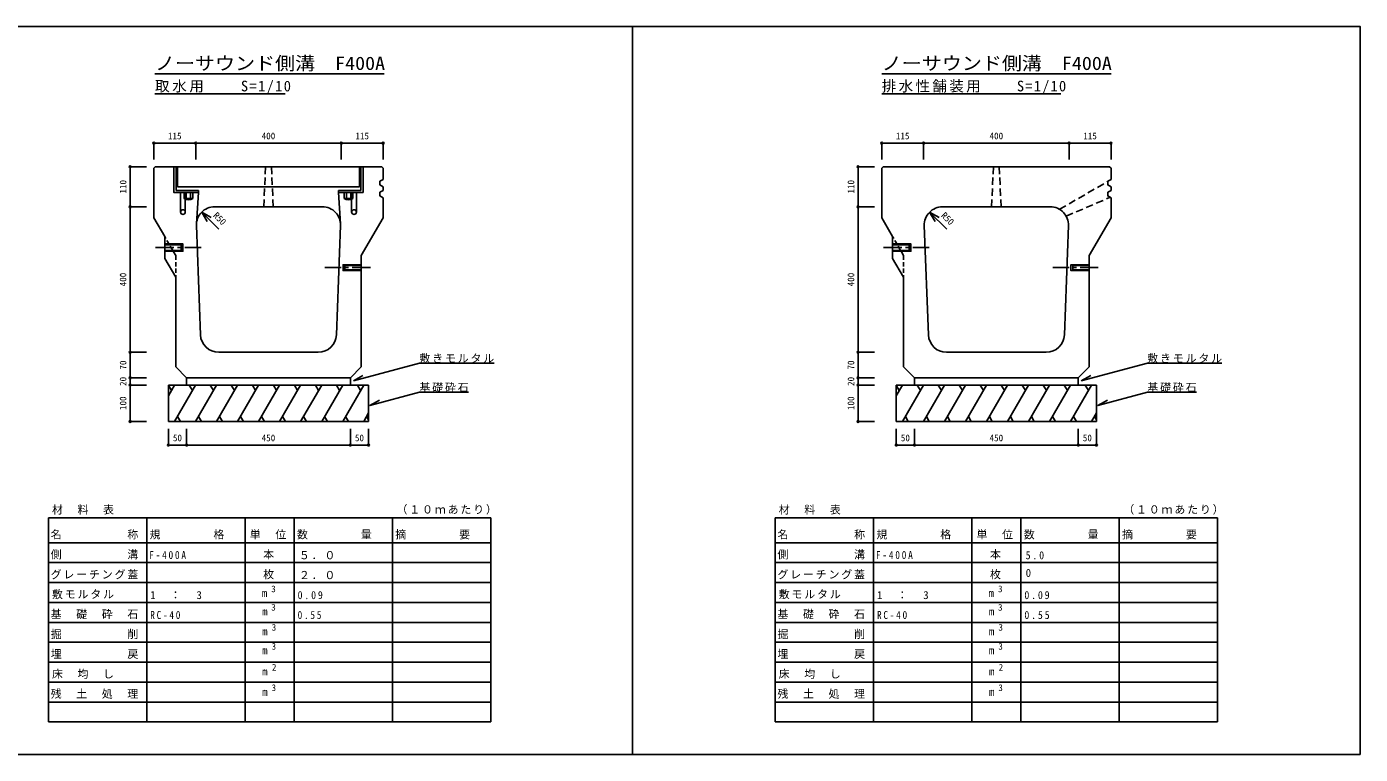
# Model space of a CAD drawing. Units: millimetres at full size, sheet at 1:10. Extents: x -4000 to 2000, y 750 to 2750.
# Drawn here: x -1664 to 2000, y 750 to 2750 of the extents above; entities that cross this region are included whole.
import ezdxf
from ezdxf.enums import TextEntityAlignment as Align

# ---------------------------------------------------------------- set-up
doc = ezdxf.new("R2010")
doc.units = ezdxf.units.MM
doc.header["$LTSCALE"] = 10
doc.header["$PDMODE"] = 32
doc.header["$PDSIZE"] = 5
for name, pattern in [('CHAIN1', [8, 5, -1, 1, -1]), ('DASHED1', [1.8, 1.2, -0.6]), ('DASHED2', [3, 2, -1])]:
    doc.linetypes.add(name, pattern=pattern)
doc.layers.add('0-0_通り芯', color=7, linetype='Continuous')
doc.styles.add('ＭＳ ゴシック', font='')
doc.styles.get('ＭＳ ゴシック').set_extended_font_data('MS Gothic')

msp = doc.modelspace()

# ---------------------------------------------------------------- linework, layer by layer
at = {"layer": '0-0_通り芯', "color": 2}
for p, q in [((0, 2750), (0, 750)), ((-1226, 2278), (-1226, 2294)), ((-1214, 2294), (-1214, 2278)), ((-792, 2278), (-792, 2294)), ((-768, 2278), (-792, 2278)), ((-786, 2294), (-786, 2278)), ((-774, 2278), (-774, 2294)), ((-768, 2294), (-768, 2278))]:
    msp.add_line(p, q, dxfattribs=at)
at = {"layer": '0-0_通り芯'}
for p, q in [((-1311.9, 2620), (-681.9, 2620)), ((685, 2620), (1315, 2620)), ((-1311.9, 2565), (-954.4, 2565)), ((685, 2565), (1177.5, 2565)), ((-1250, 2365), (-1250, 2310)), ((-750, 2365), (-750, 2310)), ((-1250, 2310), (-750, 2310)), ((-585.22, 1824.78), (-766.73, 1776.14)), ((-585.22, 1824.78), (-380.22, 1824.78)), ((1414.78, 1824.78), (1233.27, 1776.14)), ((1414.78, 1824.78), (1619.78, 1824.78)), ((-1275, 1765), (-1275, 1665)), ((-725, 1765), (-1275, 1765)), ((-1258, 1765), (-1275, 1735.55)), ((-1275, 1764.48), (-1266.65, 1750.01)), ((-1200.26, 1765), (-1258, 1665)), ((-1225, 1785), (-1225, 1765)), ((-1217.57, 1765), (-1208.91, 1750.01)), ((-1142.53, 1765), (-1200.26, 1665)), ((-1159.83, 1765), (-1151.18, 1750.01)), ((-1084.79, 1765), (-1142.53, 1665)), ((-1102.1, 1765), (-1093.44, 1750.01)), ((-1027.06, 1765), (-1084.79, 1665)), ((-1044.36, 1765), (-1035.71, 1750.01)), ((-969.32, 1765), (-1027.06, 1665)), ((-986.63, 1765), (-977.97, 1750.01)), ((-911.59, 1765), (-969.32, 1665)), ((-928.89, 1765), (-920.24, 1750.01)), ((-853.85, 1765), (-911.59, 1665)), ((-871.16, 1765), (-862.5, 1750.01)), ((-796.12, 1765), (-853.85, 1665)), ((-813.42, 1765), (-804.77, 1750.01)), ((-738.38, 1765), (-796.12, 1665)), ((-775, 1785), (-775, 1765)), ((-766.73, 1776.14), (-740.75, 1791.14)), ((-755.69, 1765), (-747.03, 1750.01)), ((-725, 1765), (-725, 1665)), ((725, 1765), (725, 1665)), ((1275, 1765), (725, 1765)), ((742, 1765), (725, 1735.55)), ((725, 1764.48), (733.35, 1750.01)), ((799.74, 1765), (742, 1665)), ((775, 1785), (775, 1765)), ((782.43, 1765), (791.09, 1750.01)), ((857.47, 1765), (799.74, 1665)), ((840.17, 1765), (848.82, 1750.01)), ((915.21, 1765), (857.47, 1665)), ((897.9, 1765), (906.56, 1750.01)), ((972.94, 1765), (915.21, 1665)), ((955.64, 1765), (964.29, 1750.01)), ((1030.68, 1765), (972.94, 1665)), ((1013.37, 1765), (1022.03, 1750.01)), ((1088.41, 1765), (1030.68, 1665)), ((1071.11, 1765), (1079.76, 1750.01)), ((1146.15, 1765), (1088.41, 1665)), ((1128.84, 1765), (1137.5, 1750.01)), ((1203.88, 1765), (1146.15, 1665)), ((1186.58, 1765), (1195.23, 1750.01)), ((1261.62, 1765), (1203.88, 1665)), ((1225, 1785), (1225, 1765)), ((1233.27, 1776.14), (1259.25, 1791.14)), ((1244.31, 1765), (1252.97, 1750.01)), ((1275, 1765), (1275, 1665)), ((-585.22, 1744.97), (-450.22, 1744.97)), ((1414.78, 1744.97), (1549.78, 1744.97)), ((-725, 1688.18), (-738.38, 1665)), ((1275, 1688.18), (1261.62, 1665)), ((-725, 1665), (-1275, 1665)), ((-1250.08, 1678.72), (-1242.16, 1665)), ((-1192.34, 1678.72), (-1184.42, 1665)), ((-1134.61, 1678.72), (-1126.69, 1665)), ((-1076.87, 1678.72), (-1068.95, 1665)), ((-1019.14, 1678.72), (-1011.22, 1665)), ((-961.4, 1678.72), (-953.48, 1665)), ((-903.67, 1678.72), (-895.75, 1665)), ((-845.93, 1678.72), (-838.01, 1665)), ((-788.2, 1678.72), (-780.28, 1665)), ((-730.46, 1678.72), (-725, 1669.26)), ((1275, 1665), (725, 1665)), ((749.92, 1678.72), (757.84, 1665)), ((807.66, 1678.72), (815.58, 1665)), ((865.39, 1678.72), (873.31, 1665)), ((923.13, 1678.72), (931.05, 1665)), ((980.86, 1678.72), (988.78, 1665)), ((1038.6, 1678.72), (1046.52, 1665)), ((1096.33, 1678.72), (1104.25, 1665)), ((1154.07, 1678.72), (1161.99, 1665)), ((1211.8, 1678.72), (1219.72, 1665)), ((1269.54, 1678.72), (1275, 1669.26)), ((-1604.4, 1400), (-389.4, 1400)), ((-1604.4, 1400), (-1604.4, 1276.88)), ((-1334.4, 1400), (-1334.4, 1276.88)), ((-1064.4, 1400), (-1064.4, 1276.88)), ((-929.4, 1400), (-929.4, 1276.88)), ((-659.4, 1400), (-659.4, 1276.88)), ((-389.4, 1400), (-389.4, 1276.88)), ((392.5, 1400), (1607.5, 1400)), ((392.5, 1400), (392.5, 1276.88)), ((662.5, 1400), (662.5, 1276.88)), ((932.5, 1400), (932.5, 1276.88)), ((1067.5, 1400), (1067.5, 1276.88)), ((1337.5, 1400), (1337.5, 1276.88)), ((1607.5, 1400), (1607.5, 1276.88)), ((-1604.4, 1331.6), (-389.4, 1331.6)), ((392.5, 1331.6), (1607.5, 1331.6)), ((-1604.4, 1276.88), (-389.4, 1276.88)), ((-1604.4, 1276.88), (-1604.4, 839.12)), ((-1334.4, 1276.88), (-1334.4, 839.12)), ((-1064.4, 1276.88), (-1064.4, 839.12)), ((-929.4, 1276.88), (-929.4, 839.12)), ((-659.4, 1276.88), (-659.4, 839.12)), ((-389.4, 1276.88), (-389.4, 839.12)), ((392.5, 1276.88), (1607.5, 1276.88)), ((392.5, 1276.88), (392.5, 839.12)), ((662.5, 1276.88), (662.5, 839.12)), ((932.5, 1276.88), (932.5, 839.12)), ((1067.5, 1276.88), (1067.5, 839.12)), ((1337.5, 1276.88), (1337.5, 839.12)), ((1607.5, 1276.88), (1607.5, 839.12)), ((-1604.4, 1222.16), (-389.4, 1222.16)), ((392.5, 1222.16), (1607.5, 1222.16)), ((-1604.4, 1167.44), (-389.4, 1167.44)), ((392.5, 1167.44), (1607.5, 1167.44)), ((-1604.4, 1112.72), (-389.4, 1112.72)), ((392.5, 1112.72), (1607.5, 1112.72)), ((-1604.4, 1058), (-389.4, 1058)), ((392.5, 1058), (1607.5, 1058)), ((-1604.4, 1003.28), (-389.4, 1003.28)), ((392.5, 1003.28), (1607.5, 1003.28)), ((-1604.4, 948.56), (-389.4, 948.56)), ((392.5, 948.56), (1607.5, 948.56)), ((-1604.4, 893.84), (-389.4, 893.84)), ((392.5, 893.84), (1607.5, 893.84)), ((-1604.4, 839.12), (-389.4, 839.12)), ((-1518.9, 839.12), (-609.9, 839.12)), ((392.5, 839.12), (1607.5, 839.12)), ((478, 839.12), (1387, 839.12))]:
    msp.add_line(p, q, dxfattribs=at)
at = {"layer": '0-0_通り芯', "color": 4}
for p, q in [((-1315, 2430), (-1200, 2430)), ((-1315, 2430), (-1315, 2385)), ((-1200, 2430), (-1200, 2385)), ((-1200, 2430), (-800, 2430)), ((-800, 2430), (-800, 2385)), ((-800, 2430), (-685, 2430)), ((-685, 2430), (-685, 2385)), ((685, 2430), (800, 2430)), ((685, 2430), (685, 2385)), ((800, 2430), (800, 2385)), ((800, 2430), (1200, 2430)), ((1200, 2430), (1200, 2385)), ((1200, 2430), (1315, 2430)), ((1315, 2430), (1315, 2385)), ((-1380, 2255), (-1380, 2365)), ((-1380, 2365), (-1335, 2365)), ((-1254, 2300), (-1254, 2365)), ((-746, 2300), (-746, 2365)), ((-740, 2365), (-740, 2294)), ((620, 2255), (620, 2365)), ((620, 2365), (665, 2365)), ((-1192, 2300), (-1254, 2300)), ((-1241.5, 2294), (-1241.5, 2240.5)), ((-1228.5, 2240.5), (-1228.5, 2294)), ((-1192, 2294), (-1192, 2300)), ((-808, 2300), (-746, 2300)), ((-808, 2294), (-808, 2300)), ((-740, 2294), (-808, 2294)), ((-771.5, 2240.5), (-771.5, 2294)), ((-758.5, 2294), (-758.5, 2240.5)), ((-1380, 1855), (-1380, 2255)), ((-1380, 2255), (-1335, 2255)), ((-1183.45, 2240.36), (-1157.46, 2225.36)), ((-1183.45, 2240.36), (-1168.45, 2214.37)), ((-1136.44, 2193.35), (-1183.45, 2240.36)), ((620, 1855), (620, 2255)), ((620, 2255), (665, 2255)), ((816.55, 2240.36), (842.54, 2225.36)), ((816.55, 2240.36), (831.55, 2214.37)), ((863.56, 2193.35), (816.55, 2240.36)), ((-1380, 1785), (-1380, 1855)), ((-1380, 1855), (-1335, 1855)), ((620, 1785), (620, 1855)), ((620, 1855), (665, 1855)), ((-1380, 1765), (-1380, 1785)), ((-1380, 1785), (-1335, 1785)), ((-1380, 1665), (-1380, 1765)), ((-1380, 1765), (-1335, 1765)), ((620, 1765), (620, 1785)), ((620, 1785), (665, 1785)), ((620, 1665), (620, 1765)), ((620, 1765), (665, 1765)), ((-1380, 1665), (-1335, 1665)), ((620, 1665), (665, 1665)), ((-1275, 1600), (-1275, 1645)), ((-1225, 1600), (-1225, 1645)), ((-775, 1600), (-775, 1645)), ((-725, 1600), (-725, 1645)), ((725, 1600), (725, 1645)), ((775, 1600), (775, 1645)), ((1225, 1600), (1225, 1645)), ((1275, 1600), (1275, 1645)), ((-1275, 1600), (-1225, 1600)), ((-1225, 1600), (-775, 1600)), ((-775, 1600), (-725, 1600)), ((725, 1600), (775, 1600)), ((775, 1600), (1225, 1600)), ((1225, 1600), (1275, 1600))]:
    msp.add_line(p, q, dxfattribs=at)
at = {"layer": '0-0_通り芯', "color": 3}
for p, q in [((-1315, 2361), (-1311, 2365)), ((-1315, 2361), (-1315, 2225)), ((-1311, 2365), (-689, 2365)), ((-685, 2361), (-689, 2365)), ((-685, 2361), (-689, 2365)), ((685, 2361), (689, 2365)), ((685, 2361), (685, 2225)), ((689, 2365), (1311, 2365)), ((1315, 2361), (1311, 2365)), ((1315, 2361), (1311, 2365)), ((-685, 2310), (-685, 2300)), ((1315, 2310), (1315, 2300)), ((-1192, 2294), (-1197.97, 2208.48)), ((-808, 2294), (-802.03, 2208.48)), ((-685, 2280), (-685, 2225)), ((1315, 2225), (1315, 2280)), ((-851.91, 2255), (-1148.09, 2255)), ((1148.09, 2255), (851.91, 2255)), ((-1315, 2225), (-1285, 2173.04)), ((-1186.8, 1903.13), (-1198.05, 2203.13)), ((-813.2, 1903.13), (-801.95, 2203.13)), ((-685, 2225), (-745, 2121.08)), ((685, 2225), (715, 2173.04)), ((813.2, 1903.13), (801.95, 2203.13)), ((1186.8, 1903.13), (1198.05, 2203.13)), ((1315, 2225), (1255, 2121.08)), ((-745, 1815), (-745, 2121.08)), ((1255, 1815), (1255, 2121.08)), ((-1255, 1815), (-1255, 2061.08)), ((745, 1815), (745, 2061.08)), ((-1136.84, 1855), (-863.16, 1855)), ((863.16, 1855), (1136.84, 1855)), ((-1225, 1785), (-1255, 1815)), ((-745, 1815), (-775, 1785)), ((775, 1785), (745, 1815)), ((1255, 1815), (1225, 1785)), ((-1225, 1785), (-775, 1785)), ((775, 1785), (1225, 1785))]:
    msp.add_line(p, q, dxfattribs=at)
at = {"layer": '0-0_通り芯', "color": 3, "linetype": 'DASHED2'}
for p, q in [((-1008, 2365), (-1013, 2255)), ((-992, 2365), (-987, 2255)), ((992, 2365), (987, 2255)), ((1008, 2365), (1013, 2255)), ((1173.64, 2247.98), (1306, 2324.54)), ((1191.85, 2229.18), (1313.1, 2281.06))]:
    msp.add_line(p, q, dxfattribs=at)
at = {"layer": '0-0_通り芯', "color": 3, "linetype": 'DASHED1'}
for p, q in [((-1255, 2121.08), (-1285, 2173.04)), ((745, 2121.08), (715, 2173.04)), ((-1255, 2121.08), (-1255, 2061.08)), ((745, 2121.08), (745, 2061.08))]:
    msp.add_line(p, q, dxfattribs=at)
at = {"layer": '0-0_通り芯', "linetype": 'CHAIN1'}
for p, q in [((-1310, 2142.68), (-1185, 2142.68)), ((690, 2142.68), (815, 2142.68)), ((-720, 2087.68), (-845, 2087.68)), ((1280, 2087.68), (1155, 2087.68))]:
    msp.add_line(p, q, dxfattribs=at)
at = {"layer": '0-0_通り芯', "color": 2}
for points in [[(-4000, 2750), (2000, 2750), (2000, 750)], [(-1232, 2294), (-1232, 2278), (-1208, 2278), (-1208, 2294)], [(-2000, 750), (0, 750), (2000, 750)]]:
    msp.add_lwpolyline(points, dxfattribs=at)
at = {"layer": '0-0_通り芯', "color": 4}
msp.add_lwpolyline([(-1260, 2365), (-1260, 2294), (-1192, 2294)], dxfattribs=at)
at = {"layer": '0-0_通り芯', "color": 3}
for points in [[(-685, 2361), (-685, 2330), (-694, 2325), (-694, 2315), (-685, 2310)], [(1315, 2361), (1315, 2330), (1306, 2325), (1306, 2315), (1315, 2310)], [(-685, 2300), (-694, 2295), (-694, 2285), (-685, 2280)], [(1315, 2300), (1306, 2295), (1306, 2285), (1315, 2280)], [(-1285, 2173.04), (-1285, 2113.04), (-1255, 2061.08)], [(715, 2173.04), (715, 2113.04), (745, 2061.08)]]:
    msp.add_lwpolyline(points, dxfattribs=at)
at = {"layer": '0-0_通り芯'}
for points in [[(-1285, 2152.68), (-1235, 2152.68), (-1235, 2132.68), (-1285, 2132.68)], [(-1285, 2134.68), (-1240, 2134.68), (-1240, 2150.68), (-1285, 2150.68)], [(715, 2152.68), (765, 2152.68), (765, 2132.68), (715, 2132.68)], [(715, 2134.68), (760, 2134.68), (760, 2150.68), (715, 2150.68)], [(-745, 2095.68), (-795, 2095.68), (-795, 2079.68), (-745, 2079.68)], [(-745, 2081.68), (-790, 2081.68), (-790, 2093.68), (-745, 2093.68)], [(1255, 2095.68), (1205, 2095.68), (1205, 2079.68), (1255, 2079.68)], [(1255, 2081.68), (1210, 2081.68), (1210, 2093.68), (1255, 2093.68)], [(-585.22, 1744.97), (-721.11, 1708.56), (-695.13, 1723.56)], [(1414.78, 1744.97), (1278.89, 1708.56), (1304.87, 1723.56)]]:
    msp.add_lwpolyline(points, dxfattribs=at)
at = {"layer": '0-0_通り芯', "color": 4}
for centre in [(-1235, 2240.5), (-765, 2240.5)]:
    msp.add_circle(centre, 6.5, dxfattribs=at)
at = {"layer": '0-0_通り芯', "color": 2}
for centre in [(-1220, 2294), (-780, 2294)]:
    msp.add_arc(centre, 20, 233.1301, 306.8699, dxfattribs=at)
at = {"layer": '0-0_通り芯', "color": 3}
for centre, start, end in [((-1148.09, 2205), 90, 182.14759), ((-851.91, 2205), 357.85241, 90), ((851.91, 2205), 90, 182.14759), ((1148.09, 2205), 357.85241, 90), ((-1136.84, 1905), 182.14759, 270), ((-863.16, 1905), 270, 357.85241), ((863.16, 1905), 182.14759, 270), ((1136.84, 1905), 270, 357.85241)]:
    msp.add_arc(centre, 50, start, end, dxfattribs=at)
at = {"layer": '0-0_通り芯', "color": 4}
for p in [(-1315, 2430), (-1200, 2430), (-800, 2430), (-685, 2430), (685, 2430), (800, 2430), (1200, 2430), (1315, 2430), (-1380, 2365), (620, 2365), (-1380, 2255), (620, 2255), (-1380, 1855), (620, 1855), (-1380, 1785), (-1380, 1765), (620, 1785), (620, 1765), (-1380, 1665), (620, 1665), (-1275, 1600), (-1225, 1600), (-775, 1600), (-725, 1600), (725, 1600), (775, 1600), (1225, 1600), (1275, 1600)]:
    msp.add_point(p, dxfattribs=at)

# ---------------------------------------------------------------- texts
at = {"layer": '0-0_通り芯', "color": 3, "style": 'ＭＳ ゴシック', "width": 1.1}
for p in [(-1311.9, 2620), (685, 2620)]:
    msp.add_text('ノーサウンド側溝\u3000F400A', height=36.66, dxfattribs=at).set_placement(p, align=Align.BOTTOM_LEFT)
at = {"layer": '0-0_通り芯', "color": 4, "style": 'ＭＳ ゴシック'}
for s, p in [('115', (-1276.25, 2435)), ('400', (-1018.75, 2435)), ('115', (-761.25, 2435)), ('115', (723.75, 2435)), ('400', (981.25, 2435)), ('115', (1238.75, 2435)), ('50', (-1262.5, 1605)), ('450', (-1018.75, 1605)), ('50', (-762.5, 1605)), ('50', (737.5, 1605)), ('450', (981.25, 1605)), ('50', (1237.5, 1605)), ('3', (-992.38, 1190.06)), ('3', (1004.52, 1190.06)), ('3', (-992.38, 1139.44)), ('3', (1004.52, 1139.44)), ('3', (-991.21, 1084.38)), ('3', (1005.69, 1084.38)), ('3', (-991.48, 1032.12)), ('3', (1005.42, 1032.12)), ('2', (-990.58, 974.6)), ('2', (1006.32, 974.6)), ('3', (-991.48, 918.51)), ('3', (1005.42, 918.51))]:
    msp.add_text(s, height=18.33, dxfattribs=at).set_placement(p, align=Align.BOTTOM_LEFT)
for s, rotation, p in [('110', 90, (-1385, 2291.25)), ('110', 90, (615, 2291.25)), ('R50', 315, (-1157.46, 2225.36)), ('R50', 315, (842.54, 2225.36)), ('400', 90, (-1385, 2036.25)), ('400', 90, (615, 2036.25)), ('70', 90, (-1385, 1807.5)), ('70', 90, (615, 1807.5)), ('20', 90, (-1385, 1762.5)), ('20', 90, (615, 1762.5)), ('100', 90, (-1385, 1696.25)), ('100', 90, (615, 1696.25))]:
    msp.add_text(s, height=18.33, rotation=rotation, dxfattribs=at).set_placement(p, align=Align.BOTTOM_LEFT)
at = {"layer": '0-0_通り芯', "style": 'ＭＳ ゴシック'}
for s, p in [('0', (1080.5, 1231.1)), ('m', (-1018.48, 1175.7)), ('m', (978.42, 1175.7)), ('m', (-1017.58, 1125.08)), ('m', (979.32, 1125.08)), ('m', (-1017.58, 1070.36)), ('m', (979.32, 1070.36)), ('m', (-1017.58, 1018.38)), ('m', (979.32, 1018.38)), ('m', (-1017.49, 960.24)), ('m', (979.41, 960.24)), ('m', (-1017.31, 904.15)), ('m', (979.59, 904.15))]:
    msp.add_text(s, height=21.99, dxfattribs=at).set_placement(p, align=Align.BOTTOM_LEFT)
at = {"layer": '0-0_通り芯', "attachment_point": 7, "style": 'ＭＳ ゴシック'}
for s, insert, char_height in [('\\T1.18;取水用\u3000\u3000S=1/10', (-1311.9, 2565), 29.33), ('\\T1.16;排水性舗装用\u3000\u3000S=1/10', (685, 2565), 29.33), ('\\T1.17;敷きモルタル', (-585.22, 1824.78), 21.99), ('\\T1.17;敷きモルタル', (1414.78, 1824.78), 21.99), ('\\T1.17;基礎砕石', (-585.22, 1744.97), 21.99), ('\\T1.17;基礎砕石', (1414.78, 1744.97), 21.99), ('\\T1.17;材\u3000料\u3000表', (-1594.9, 1408.94), 21.99), ('\\T1.17;（１０ｍあたり）', (-648.15, 1408.94), 21.99), ('\\T1.17;材\u3000料\u3000表', (402, 1408.94), 21.99), ('\\T1.17;（１０ｍあたり）', (1348.75, 1408.94), 21.99), ('\\T1.17;名\u3000\u3000\u3000\u3000\u3000称', (-1598.4, 1340.54), 21.99), ('\\T1.17;規\u3000\u3000\u3000\u3000格', (-1326.65, 1340.54), 21.99), ('\\T1.17;単\u3000位', (-1051.4, 1340.54), 21.99), ('\\T1.17;数\u3000\u3000\u3000\u3000量', (-921.65, 1340.54), 21.99), ('\\T1.17;摘\u3000\u3000\u3000\u3000要', (-651.65, 1340.54), 21.99), ('\\T1.17;名\u3000\u3000\u3000\u3000\u3000称', (398.5, 1340.54), 21.99), ('\\T1.17;規\u3000\u3000\u3000\u3000格', (670.25, 1340.54), 21.99), ('\\T1.17;単\u3000位', (945.5, 1340.54), 21.99), ('\\T1.17;数\u3000\u3000\u3000\u3000量', (1075.25, 1340.54), 21.99), ('\\T1.17;摘\u3000\u3000\u3000\u3000要', (1345.25, 1340.54), 21.99), ('\\T1.17;側\u3000\u3000\u3000\u3000\u3000溝', (-1598.4, 1285.82), 21.99), ('\\T1.39;\\W0.85;F-400A', (-1327.65, 1286.61), 21.99), ('\\T1.17;\u3000本', (-1049.65, 1285.82), 21.99), ('\\T1.17;５．０', (-916.4, 1285.82), 21.99), ('\\T1.17;側\u3000\u3000\u3000\u3000\u3000溝', (398.5, 1285.82), 21.99), ('\\T1.39;\\W0.85;F-400A', (669.25, 1286.61), 21.99), ('\\T1.17;\u3000本', (947.25, 1285.82), 21.99), ('\\T1.38;\\W0.9;5.0', (1080.5, 1285.82), 21.99), ('\\T1.17;グレーチング蓋', (-1598.4, 1231.1), 21.99), ('\\T1.17;\u3000枚', (-1049.65, 1231.1), 21.99), ('\\T1.17;２．０', (-916.4, 1231.1), 21.99), ('\\T1.17;グレーチング蓋', (398.5, 1231.1), 21.99), ('\\T1.17;\u3000枚', (947.25, 1231.1), 21.99), ('\\T1.17;敷モルタル', (-1594.9, 1176.38), 21.99), ('\\T1.21;1\u3000：\u30003', (-1324.9, 1176.38), 21.99), ('\\T1.38;\\W0.9;0.09', (-919.9, 1176.38), 21.99), ('\\T1.17;敷モルタル', (402, 1176.38), 21.99), ('\\T1.21;1\u3000：\u30003', (672, 1176.38), 21.99), ('\\T1.38;\\W0.9;0.09', (1077, 1176.38), 21.99), ('\\T1.17;基\u3000礎\u3000砕\u3000石', (-1598.4, 1121.66), 21.99), ('\\T1.38;\\W0.85;RC-40', (-1324.9, 1121.66), 21.99), ('\\T1.38;\\W0.85;0.55', (-919.9, 1121.66), 21.99), ('\\T1.17;基\u3000礎\u3000砕\u3000石', (398.5, 1121.66), 21.99), ('\\T1.38;\\W0.85;RC-40', (672, 1121.66), 21.99), ('\\T1.38;\\W0.9;0.55', (1077, 1121.66), 21.99), ('\\T1.17;掘\u3000\u3000\u3000\u3000\u3000削', (-1598.4, 1066.94), 21.99), ('\\T1.17;掘\u3000\u3000\u3000\u3000\u3000削', (398.5, 1066.94), 21.99), ('\\T1.17;埋\u3000\u3000\u3000\u3000\u3000戻', (-1598.4, 1012.22), 21.99), ('\\T1.17;埋\u3000\u3000\u3000\u3000\u3000戻', (398.5, 1012.22), 21.99), ('\\T1.17;床\u3000均\u3000し', (-1594.9, 957.5), 21.99), ('\\T1.17;床\u3000均\u3000し', (402, 957.5), 21.99), ('\\T1.17;残\u3000土\u3000処\u3000理', (-1598.4, 902.78), 21.99), ('\\T1.17;残\u3000土\u3000処\u3000理', (398.5, 902.78), 21.99)]:
    msp.add_mtext(s, dxfattribs=dict(at, insert=insert, char_height=char_height))

doc.saveas('drawing.dxf')
